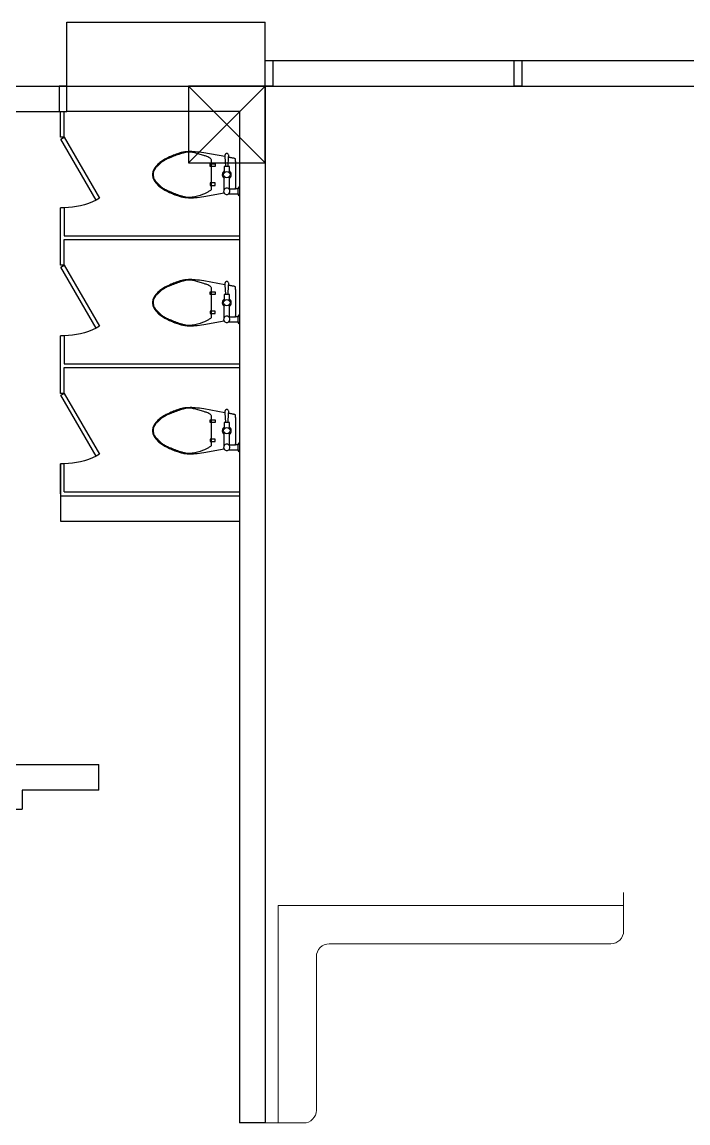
# Model space of a CAD drawing. Header units: millimetres. Extents: x -205 to 117945, y 114 to 103664.
# Drawn here: x 71995 to 77198, y 60464 to 69064 of the extents above; entities that cross this region are included whole.
import ezdxf

# ---------------------------------------------------------------- set-up
doc = ezdxf.new("R2010")
doc.units = ezdxf.units.MM
doc.layers.add('A-0.패턴1', color=252, linetype='Continuous', lineweight=9, true_color=0x969696)
for name, color, linetype in [('A-FIN', 6, 'Continuous'), ('A-FIN-GL', 5, 'Continuous'), ('A-FIN-ST', 4, 'Continuous'), ('A-RC', 2, 'Continuous'), ('A-TOILET', 252, 'Continuous'), ('A-WALL', 3, 'Continuous')]:
    doc.layers.add(name, color=color, linetype=linetype)
doc.layers.add('G-DEF1', color=163, linetype='Continuous', plot=False)

# ---------------------------------------------------------------- blocks, each defined once
blk = doc.blocks.new('COL')
at = {"layer": 'A-RC'}
blk.add_lwpolyline([(-2370007.4, 768928.4), (-2369407.4, 768928.4), (-2369407.4, 769528.4), (-2370007.4, 769528.4)], close=True, dxfattribs=at)
at = {"layer": 'G-DEF1', "flags": 128}
for points in [[(-2370007.4, 769528.4), (-2369407.4, 768928.4)], [(-2370007.4, 768928.4), (-2369407.4, 769528.4)]]:
    blk.add_lwpolyline(points, dxfattribs=at)
blk = doc.blocks.new('apt104')
for p, q in [((115, -80), (15, -80)), ((150, -10), (110, -10)), ((110, -80), (110, -31.3)), ((115, -120), (15, -120)), ((-85, -230), (-85, -190)), ((-85, -190), (-65, -190)), ((-65, -190), (-65, -230)), ((65, -190), (65, -230)), ((85, -190), (65, -190)), ((85, -230), (85, -190))]:
    blk.add_line(p, q)
for points in [[(95, 0), (100, -10), (110, -10), (110, -31.3), (105.5, -31), (98.4, -30.6), (86.8, -30.2), (0, -30.1), (-86.8, -30.2), (-98.4, -30.6), (-105.5, -31), (-112.6, -31.5), (-119.1, -32.1), (-123.2, -33), (-124.8, -34.7), (-126.1, -37.6), (-127.1, -41.1), (-127.9, -44.7), (-128.8, -49), (-130.1, -55.5), (-130.9, -59.7), (-131.7, -64.2), (-132.6, -69.2), (-133.6, -75), (-134.7, -80.9), (-135.6, -85.8), (-140.8, -85.5), (-143.8, -85.4), (-147.4, -85.2), (-151.7, -85), (-156, -85.9), (-160, -88.1), (-163, -91.1), (-164.7, -94.2), (-165.6, -96.8), (-165.9, -99), (-165.9, -100), (-165.9, -101), (-165.6, -103.2), (-164.7, -105.8), (-163, -108.9), (-160, -111.9), (-156, -114.1), (-151.7, -115), (-147.4, -114.8), (-143.8, -114.6), (-140.8, -114.5), (-170, -280, 0.022182), (-178.7, -348.2, 0.0294), (-180, -400, 0.029565), (-176.7, -435.7, 0.035314), (-170, -465, 0.006976), (-166.1, -477.1, 0.004694), (-160, -495, 0.019426), (-143.8, -535.6, 0.015468), (-120, -585, 0.040875), (-101.1, -615, 0.036447), (-75, -645, 0.04843), (-50.3, -665.2, 0.068612), (-30, -675, 0.037226), (-14.4, -678.8, 0.041311), (0, -680, 0.041311), (14.4, -678.8, 0.037226), (30, -675, 0.068612), (50.3, -665.2, 0.04843), (75, -645, 0.036447), (101.1, -615, 0.040875), (120, -585, 0.015468), (143.8, -535.6, 0.019426), (160, -495, 0.004694), (166.1, -477.1, 0.006976), (170, -465, 0.035314), (176.7, -435.7, 0.029565), (180, -400, 0.0294), (178.7, -348.2, 0.022182), (170, -280), (142.1, -121.9, 0.455372), (150, -85), (150, -10), (160, -10), (165, 0)], [(-65, -90), (-135.6, -85.8, 1.060552)]]:
    blk.add_lwpolyline(points, format="xyb")
for points in [[(-15, -80), (-65, -80), (-65, -120), (-15, -120)], [(-140.8, -114.5), (-65, -110)], [(-65, -230), (-85, -230)], [(65, -230), (85, -230)]]:
    blk.add_lwpolyline(points)
blk.add_lwpolyline([(155, -485, 0.01631), (169.3, -440.5, 0.029266), (175, -415, 0.059581), (176, -392.3, 0.031679), (170, -350, 0.018716), (159.3, -306.5, 0.029941), (150, -280, 0.016406), (141.7, -261.9, 0.013101), (130, -240, 0.031874), (117.8, -221.4, 0.236068), (115, -220), (-115, -220, 0.198912), (-123.7, -223.6, 0.091569), (-135, -240, 0.015343), (-141.8, -256.5, 0.011028), (-150, -280, 0.00909), (-161.3, -317, 0.010307), (-170, -350, 0.040097), (-176.1, -388.6, 0.059581), (-175, -415, 0.029266), (-169.3, -440.5, 0.01631), (-155, -485, 0.00591), (-139.4, -527, 0.010632), (-130, -550, 0.022415), (-114.9, -580.8, 0.027113), (-100, -605, 0.025219), (-89.4, -618.7, 0.015085), (-70, -640, 0.026781), (-54.5, -654.4, 0.03156), (-40, -665, 0.081068), (-24.1, -671.9, 0.057721), (0, -675, 0.044905), (17.8, -673.7, 0.063275), (30, -670, 0.056457), (47.6, -659.7, 0.038661), (70, -640, 0.016027), (90, -618.2, 0.028675), (100, -605, 0.023657), (115.9, -578.9, 0.022415), (130, -550, 0.010632), (139.4, -527, 0.00591)], format="xyb", close=True)
blk.add_circle((0, -100), 25)
for centre, radius, start, end in [((0, -100), 35, 34.8499, 145.1501), ((130, -100), 25, 36.8699, 298.93716), ((0, -100), 35, 214.8499, 325.1501)]:
    blk.add_arc(centre, radius, start, end)

msp = doc.modelspace()

# ---------------------------------------------------------------- linework, layer by layer
at = {"layer": 'A-0.패턴1', "flags": 128}
msp.add_lwpolyline([(76694.8, 62263.5), (76694.8, 61963.3, -0.414214), (76594.8, 61863.3), (74394.8, 61863.3, 0.414214), (74294.8, 61763.3), (74294.8, 60563.6, -0.414214), (74194.8, 60463.6), (73894.8, 60463.6)], format="xyb", dxfattribs=at)
msp.add_lwpolyline([(76694.8, 62163.5), (73994.8, 62163.5), (73994.8, 60463.6)], dxfattribs=at)
at = {"layer": 'A-FIN'}
for p, q in [((72344.8, 69063.6), (73894.8, 69063.6)), ((72344.8, 68563.6), (72344.8, 69063.6)), ((73894.8, 68563.6), (73894.8, 69063.6))]:
    msp.add_line(p, q, dxfattribs=at)
at = {"layer": 'A-FIN-GL'}
for p, q in [((73894.8, 68763.6), (94794.8, 68763.6)), ((73894.8, 68563.6), (94794.8, 68563.6))]:
    msp.add_line(p, q, dxfattribs=at)
at = {"layer": 'A-FIN-GL', "flags": 128}
for points in [[(70844.8, 68563.6), (72344.8, 68563.6)], [(70844.8, 68363.6), (72344.8, 68363.6)]]:
    msp.add_lwpolyline(points, dxfattribs=at)
at = {"layer": 'A-FIN-ST'}
for p, q in [((73894.8, 68563.6), (73894.8, 68763.6)), ((73894.8, 68763.6), (73954.8, 68763.6)), ((73954.8, 68763.6), (73954.8, 68563.6)), ((75840.9, 68563.6), (75840.9, 68763.6)), ((75840.9, 68763.6), (75900.9, 68763.6)), ((75900.9, 68763.6), (75900.9, 68563.6)), ((73954.8, 68563.6), (73894.8, 68563.6)), ((75900.9, 68563.6), (75840.9, 68563.6))]:
    msp.add_line(p, q, dxfattribs=at)
msp.add_lwpolyline([(72284.8, 68363.6), (72344.8, 68363.6), (72344.8, 68563.6), (72284.8, 68563.6)], close=True, dxfattribs=at)
at = {"layer": 'A-RC'}
msp.add_line((73694.8, 68363.6), (73694.8, 60463.6), dxfattribs=at)
at = {"layer": 'A-RC', "flags": 128}
for points in [[(72344.8, 68563.6), (73894.8, 68563.6), (73894.8, 60463.6), (73694.8, 60463.6)], [(72344.8, 68363.6), (72344.8, 68563.6)], [(73694.8, 68363.6), (72344.8, 68363.6)]]:
    msp.add_lwpolyline(points, dxfattribs=at)
at = {"layer": 'A-TOILET'}
for p, q in [((72294.8, 68163), (72294.8, 68363.6)), ((72324.8, 68163), (72324.8, 68363.6)), ((72324.8, 68163), (72294.8, 68163)), ((72294.8, 67163), (72294.8, 67613)), ((72324.8, 67613), (72324.8, 67393.6)), ((72324.8, 67393.6), (73694.8, 67393.6)), ((72324.8, 67163), (72294.8, 67163)), ((72294.8, 66163), (72294.8, 66613)), ((72324.8, 66613), (72324.8, 66393.6)), ((72324.8, 66393.6), (73694.8, 66393.6)), ((72324.8, 66163), (72294.8, 66163)), ((72294.8, 65378.6), (72294.8, 65613)), ((72324.8, 65393.6), (72324.8, 65613)), ((72324.8, 65393.6), (73694.8, 65393.6))]:
    msp.add_line(p, q, dxfattribs=at)
for points in [[(72324.8, 68163), (72599.8, 67686.7), (72573.8, 67671.7), (72298.8, 68148)], [(72324.8, 67163), (72599.8, 66686.7), (72573.8, 66671.7), (72298.8, 67148)], [(72324.8, 66163), (72599.8, 65686.7), (72573.8, 65671.7), (72298.8, 66148)]]:
    msp.add_lwpolyline(points, close=True, dxfattribs=at)
for points in [[(72573.8, 67671.7, -0.1142), (72324.8, 67613), (72294.8, 67613)], [(72573.8, 66671.7, -0.1142), (72324.8, 66613), (72294.8, 66613)], [(72573.8, 65671.7, -0.1142), (72324.8, 65613), (72294.8, 65613)]]:
    msp.add_lwpolyline(points, format="xyb", dxfattribs=at)
for points in [[(72324.8, 67163), (72324.8, 67363.6), (73694.8, 67363.6)], [(72324.8, 66163), (72324.8, 66363.6), (73694.8, 66363.6)], [(72294.8, 65613), (72294.8, 65363.6), (73694.8, 65363.6)]]:
    msp.add_lwpolyline(points, dxfattribs=at)
at = {"layer": 'A-WALL'}
msp.add_line((72294.8, 65363.6), (72294.8, 65163.6), dxfattribs=at)
at = {"layer": 'A-WALL', "flags": 128}
for points in [[(72294.8, 65363.6), (73694.8, 65363.6)], [(70844.8, 65163.6), (70244.8, 65163.6), (70244.8, 63263.6), (72594.8, 63263.6)], [(72294.8, 65163.6), (73694.8, 65163.6)], [(72594.8, 63063.6), (72594.8, 63263.6)], [(72594.8, 63063.6), (71994.8, 63063.6), (71994.8, 62913.6)], [(71794.8, 62913.6), (71994.8, 62913.6)]]:
    msp.add_lwpolyline(points, dxfattribs=at)

# ---------------------------------------------------------------- block references
msp.add_blockref('COL', (2443302.2, -700964.8))
at = {"layer": 'A-TOILET', "rotation": 270.0000006386127}
for p in [(73694.8, 67871.1), (73694.8, 66871.1), (73694.8, 65871.1)]:
    msp.add_blockref('apt104', p, dxfattribs=at)

doc.saveas('drawing.dxf')
